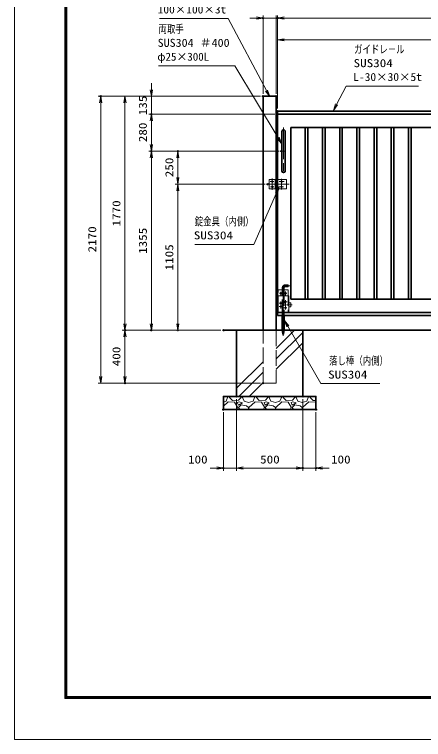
# Model space of a CAD drawing. Units: millimetres at full size, sheet at 1:20. Extents: x -5940 to 5940, y -4200 to 4200.
# Drawn here: x -5940 to -2846, y -4200 to 1285 of the extents above; entities that cross this region are included whole.
import ezdxf
from ezdxf.enums import TextEntityAlignment as Align

# ---------------------------------------------------------------- set-up
doc = ezdxf.new("R2010")
doc.units = ezdxf.units.MM
doc.header["$LTSCALE"] = 20
doc.header["$PDMODE"] = 32
doc.header["$PDSIZE"] = 10
doc.linetypes.add('DASHED', pattern=[7.5, 6, -1.5])
doc.linetypes.add('USER1', pattern=[18, 12, -1.5, 3, -1.5])
for name, color, linetype, lineweight in [('0-0_D-TTL', 7, 'Continuous', 18), ('0-1_軸線', 200, 'USER1', 15), ('0-2_寸法線', 4, 'Continuous', 18), ('0-3_0', 7, 'Continuous', 18), ('0-5_外形線', 7, 'Continuous', 35), ('0-6_隠れ線', 140, 'DASHED', 18), ('0-7_細線', 2, 'Continuous', 35), ('0-C_ハッチング', 253, 'Continuous', 13)]:
    doc.layers.add(name, color=color, linetype=linetype, lineweight=lineweight)
doc.layers.add('0-4_Defpoints', color=7, linetype='Continuous')
doc.styles.add('ＭＳ ゴシック', font='')
doc.styles.get('ＭＳ ゴシック').set_extended_font_data('MS Gothic')

# ---------------------------------------------------------------- blocks, each defined once
blk = doc.blocks.new('_Open')
at = {"layer": '0-3_0'}
blk.add_line((-20, 3.333), (0, 0), dxfattribs=at)
blk.add_lwpolyline([(-20, -3.333), (0, 0), (-20, 0)], dxfattribs=at)
blk = doc.blocks.new('_DOTSMALL')
at = {"layer": '0-3_0'}
for points in [[(0, 0), (-2.5, 0), (-2.48, 0.313)], [(0, 0), (-2.48, -0.313), (-2.5, 0)], [(0, 0), (-2.48, 0.313), (-2.421, 0.622)], [(0, 0), (-2.421, -0.622), (-2.48, -0.313)], [(0, 0), (-2.421, 0.622), (-2.324, 0.92)], [(0, 0), (-2.324, -0.92), (-2.421, -0.622)], [(0, 0), (-2.324, 0.92), (-2.191, 1.204)], [(0, 0), (-2.191, -1.204), (-2.324, -0.92)], [(0, 0), (-2.191, 1.204), (-2.023, 1.469)], [(0, 0), (-2.023, -1.469), (-2.191, -1.204)], [(0, 0), (-2.023, 1.469), (-1.822, 1.711)], [(0, 0), (-1.822, -1.711), (-2.023, -1.469)], [(0, 0), (-1.822, 1.711), (-1.594, 1.926)], [(0, 0), (-1.594, -1.926), (-1.822, -1.711)], [(0, 0), (-1.594, 1.926), (-1.34, 2.111)], [(0, 0), (-1.34, -2.111), (-1.594, -1.926)], [(0, 0), (-1.34, 2.111), (-1.064, 2.262)], [(0, 0), (-1.064, -2.262), (-1.34, -2.111)], [(0, 0), (-1.064, 2.262), (-0.773, 2.378)], [(0, 0), (-0.773, -2.378), (-1.064, -2.262)], [(0, 0), (-0.773, 2.378), (-0.468, 2.456)], [(0, 0), (-0.468, -2.456), (-0.773, -2.378)], [(0, 0), (-0.468, 2.456), (-0.157, 2.495)], [(0, 0), (-0.157, -2.495), (-0.468, -2.456)], [(0, 0), (-0.157, 2.495), (0.157, 2.495)], [(0, 0), (0.157, -2.495), (-0.157, -2.495)], [(0, 0), (0.157, 2.495), (0.468, 2.456)], [(0, 0), (0.468, 2.456), (0.773, 2.378)], [(0, 0), (0.773, 2.378), (1.064, 2.262)], [(0, 0), (1.064, 2.262), (1.34, 2.111)], [(0, 0), (1.34, 2.111), (1.594, 1.926)], [(0, 0), (1.594, 1.926), (1.822, 1.711)], [(0, 0), (1.822, 1.711), (2.023, 1.469)], [(0, 0), (2.023, 1.469), (2.191, 1.204)], [(0, 0), (2.191, 1.204), (2.324, 0.92)], [(0, 0), (2.324, 0.92), (2.421, 0.622)], [(0, 0), (2.421, 0.622), (2.48, 0.313)], [(0, 0), (2.48, 0.313), (2.5, 0)], [(0, 0), (0.468, -2.456), (0.157, -2.495)], [(0, 0), (0.773, -2.378), (0.468, -2.456)], [(0, 0), (1.064, -2.262), (0.773, -2.378)], [(0, 0), (1.34, -2.111), (1.064, -2.262)], [(0, 0), (1.594, -1.926), (1.34, -2.111)], [(0, 0), (1.822, -1.711), (1.594, -1.926)], [(0, 0), (2.023, -1.469), (1.822, -1.711)], [(0, 0), (2.191, -1.204), (2.023, -1.469)], [(0, 0), (2.324, -0.92), (2.191, -1.204)], [(0, 0), (2.421, -0.622), (2.324, -0.92)], [(0, 0), (2.48, -0.313), (2.421, -0.622)], [(0, 0), (2.5, 0), (2.48, -0.313)]]:
    blk.add_solid(points, dxfattribs=at)
blk = doc.blocks.new('S19')
at = {"layer": '0-2_寸法線'}
for points in [[(8829764.4, 2462806.5), (8818837.2, 2462806.5), (8817389.1, 2460018), (8816928.2, 2459130.6)], [(8817241.2, 2460094.8), (8816928.2, 2459130.6), (8817537, 2459941.2)]]:
    blk.add_lwpolyline(points, dxfattribs=at)
at = {"layer": '0-2_寸法線', "color": 254, "style": 'ＭＳ ゴシック'}
for s, width, p in [('ガイドレ－ル', 0.75, (8820034.8, 2467403.3)), ('SUS304', 1.2, (8819953.2, 2465303.3)), ('L-30×30×5t', 1.05, (8819905.2, 2463203.3))]:
    blk.add_text(s, height=1212, dxfattribs=dict(at, width=width)).set_placement(p, align=Align.BOTTOM_LEFT)
blk = doc.blocks.new('S21')
at = {"layer": '0-2_寸法線'}
for points in [[(8790595.3, 2473027.8), (8800994.5, 2473027.8), (8806796.9, 2462110.3), (8807266.2, 2461227.3)], [(8806649.8, 2462032.1), (8807266.2, 2461227.3), (8806944.1, 2462188.6)]]:
    blk.add_lwpolyline(points, dxfattribs=at)
at = {"layer": '0-2_寸法線', "color": 254, "style": 'ＭＳ ゴシック'}
for s, width, p in [('戸当り柱', 0.75, (8790595.3, 2477624.6)), ('SUS304 HL', 1.15, (8790451.3, 2475524.6)), ('100×100×3t', 1.05, (8790307.3, 2473424.6))]:
    blk.add_text(s, height=1212, dxfattribs=dict(at, width=width)).set_placement(p, align=Align.BOTTOM_LEFT)
blk = doc.blocks.new('S22')
at = {"layer": '0-2_寸法線'}
for points in [[(8790448.9, 2465876.9), (8801971.3, 2465876.9), (8808535.1, 2454969.7), (8809050.8, 2454112.9)], [(8808392.3, 2454883.8), (8809050.8, 2454112.9), (8808677.9, 2455055.7)]]:
    blk.add_lwpolyline(points, dxfattribs=at)
at = {"layer": '0-2_寸法線', "color": 254, "style": 'ＭＳ ゴシック'}
for s, width, p in [('両取手', 0.75, (8790448.9, 2470473.8)), ('SUS304 ＃400', 1.1, (8790304.9, 2468373.8))]:
    blk.add_text(s, height=1212, dxfattribs=dict(at, width=width)).set_placement(p, align=Align.BOTTOM_LEFT)
blk.add_text('φ25×300L', height=1212, dxfattribs=at).set_placement((8790247.3, 2466273.8), align=Align.BOTTOM_LEFT)
blk = doc.blocks.new('S23')
at = {"layer": '0-2_寸法線'}
for points in [[(8823911.5, 2417784.4), (8814990.7, 2417784.4), (8810007, 2426453.7), (8809508.6, 2427320.6)], [(8810151.5, 2426536.7), (8809508.6, 2427320.6), (8809862.5, 2426370.6)]]:
    blk.add_lwpolyline(points, dxfattribs=at)
at = {"layer": '0-2_寸法線', "color": 254, "style": 'ＭＳ ゴシック'}
for s, width, p in [('落し棒（内側）', 0.75, (8816250.7, 2420281.2)), ('SUS304', 1.2, (8816106.7, 2418181.2))]:
    blk.add_text(s, height=1212, dxfattribs=dict(at, width=width)).set_placement(p, align=Align.BOTTOM_LEFT)
blk = doc.blocks.new('S24')
at = {"layer": '0-2_寸法線'}
for points in [[(8795916.1, 2438849.7), (8804836.9, 2438849.7), (8808295, 2446637.8), (8808700.8, 2447551.8)], [(8808447.3, 2446570.2), (8808700.8, 2447551.8), (8808142.7, 2446705.5)]]:
    blk.add_lwpolyline(points, dxfattribs=at)
at = {"layer": '0-2_寸法線', "color": 254, "style": 'ＭＳ ゴシック'}
for s, width, p in [('錠金具（内側）', 0.75, (8795916.1, 2441346.5)), ('SUS304', 1.2, (8795772.1, 2439246.5))]:
    blk.add_text(s, height=1212, dxfattribs=dict(at, width=width)).set_placement(p, align=Align.BOTTOM_LEFT)

msp = doc.modelspace()

# ---------------------------------------------------------------- linework, layer by layer
at = {"layer": '0-0_D-TTL'}
for points in [[(-5940, -4200), (5940, -4200), (5940, 4200), (-5940, 4200)], [(-5558.14, 3889.71), (5558.14, 3889.71), (5558.14, -3888.86), (-5558.14, -3888.86)], [(-5554.61, 3886.18), (5554.61, 3886.18), (5554.61, -3885.32), (-5554.61, -3885.32)], [(-5551.07, 3882.64), (5551.07, 3882.64), (5551.07, -3881.79), (-5551.07, -3881.79)], [(-5547.54, 3879.11), (5547.54, 3879.11), (5547.54, -3878.25), (-5547.54, -3878.25)], [(-5544, 3875.57), (5544, 3875.57), (5544, -3874.71), (-5544, -3874.71)]]:
    msp.add_lwpolyline(points, close=True, dxfattribs=at)
at = {"layer": '0-1_軸線'}
for p, q in [((-3904.75, 429.45), (-3904.75, 71.95)), ((-3918.5, 250.7), (-3891, 250.7)), ((-3949.75, 0.7), (-4024.24, 0.7)), ((-3977.22, 20.7), (-4005.43, 20.7)), ((-3989.75, -41.54), (-3989.75, 43.09)), ((-3862.03, 0.7), (-3949.75, 0.7)), ((-3899.65, 20.7), (-3938.43, 20.7)), ((-3919.75, 41.91), (-3919.75, -40.37)), ((-3904.35, -19.3), (-3937.26, -19.3)), ((-3889.75, -766.8), (-3845.4, -766.8)), ((-3924.75, -839.38), (-3924.75, -812.38)), ((-3907.25, -784.3), (-3907.25, -969.3)), ((-3889.75, -837.35), (-3889.75, -811.71)), ((-3935.31, -824.3), (-3878.61, -824.3)), ((-3889.75, -947.37), (-3889.75, -876.5)), ((-3938.01, -924.3), (-3913.03, -924.3)), ((-3937.33, -899.3), (-3912.36, -899.3)), ((-3924.75, -940.62), (-3924.75, -887.3)), ((-3902.24, -889.3), (-3877.94, -889.3)), ((-3882.14, -911.8), (-3838.05, -911.8)), ((-3907.25, -969.3), (-3907.25, -1146.03)), ((-3902.24, -934.3), (-3878.61, -934.3))]:
    msp.add_line(p, q, dxfattribs=at)
msp.add_arc((-3889.75, -784.3), 17.5, 90, 180, dxfattribs=at)
at = {"layer": '0-2_寸法線'}
for p, q in [((-4059.75, 685.7), (-4059.75, 1277.89)), ((-3959.75, 685.7), (-3959.75, 1277.89)), ((-3959.75, 685.7), (-3959.75, 1277.89)), ((-3949.75, 573.2), (-3949.75, 1277.89)), ((-3949.75, 573.2), (-3949.75, 1277.89)), ((-4109.75, 1257.89), (-4159.75, 1257.89)), ((-3959.75, 1257.89), (-4059.75, 1257.89)), ((-3959.75, 1257.89), (-3949.75, 1257.89)), ((-3949.75, 1257.89), (3250.25, 1257.89)), ((-3899.75, 1257.89), (-3849.75, 1257.89)), ((-3949.75, 573.2), (-3949.75, 1112.57)), ((-3949.75, 1092.57), (2050.25, 1092.57)), ((-4904.26, 715.7), (-4904.26, 765.7)), ((-4079.75, 665.7), (-5307.4, 665.7)), ((-5287.4, -1504.3), (-5287.4, 665.7)), ((-4079.75, 665.7), (-5124.26, 665.7)), ((-5104.26, 665.7), (-5104.26, -1104.3)), ((-4079.75, 665.7), (-4924.26, 665.7)), ((-4904.26, 665.7), (-4904.26, 530.7)), ((-3969.75, 530.7), (-4924.26, 530.7)), ((-3969.75, 530.7), (-4924.26, 530.7)), ((-4904.26, 530.7), (-4904.26, 250.7)), ((-4904.26, 480.7), (-4904.26, 430.7)), ((-3938.5, 250.7), (-4924.26, 250.7)), ((-3940.25, 250.7), (-4924.26, 250.7)), ((-4904.26, 250.7), (-4904.26, -1104.3)), ((-3940.25, 250.7), (-4724.26, 250.7)), ((-4704.26, 0.7), (-4704.26, 250.7)), ((-4044.24, 0.7), (-4724.26, 0.7)), ((-4044.24, 0.7), (-4724.26, 0.7)), ((-4704.26, 0.7), (-4704.26, -1104.3)), ((-4378.17, -1104.3), (-5124.26, -1104.3)), ((-4378.17, -1104.3), (-5124.26, -1104.3)), ((-5104.26, -1104.3), (-5104.26, -1504.3)), ((-4378.17, -1104.3), (-4924.26, -1104.3)), ((-4378.17, -1104.3), (-4724.26, -1104.3)), ((-4079.75, -1504.3), (-5307.4, -1504.3)), ((-4079.75, -1504.3), (-5124.26, -1504.3)), ((-4259.75, -1624.3), (-4259.75, -2166.56)), ((-4259.75, -1624.3), (-4259.75, -2166.56)), ((-3759.75, -1624.3), (-3759.75, -2166.56)), ((-3759.75, -1624.3), (-3759.75, -2166.56)), ((-4359.75, -1724.3), (-4359.75, -2166.56)), ((-3659.75, -1724.3), (-3659.75, -2166.56)), ((-4409.75, -2146.56), (-4459.75, -2146.56)), ((-4259.75, -2146.56), (-4359.75, -2146.56)), ((-4259.75, -2146.56), (-3759.75, -2146.56)), ((-4209.75, -2146.56), (-4159.75, -2146.56)), ((-3809.75, -2146.56), (-3859.75, -2146.56)), ((-3759.75, -2146.56), (-3659.75, -2146.56)), ((-3609.75, -2146.56), (-3559.75, -2146.56))]:
    msp.add_line(p, q, dxfattribs=at)
at = {"layer": '0-4_Defpoints'}
for p in [(-4059.75, 1257.89), (-3949.75, 1257.89), (-5287.4, 665.7), (-4059.75, 665.7), (-4059.75, 665.7), (-3959.75, 665.7), (-3949.75, 553.2), (-4904.26, 530.7), (-3949.75, 530.7), (-4904.26, 250.7), (-4704.26, 250.7), (-3920.25, 250.7), (-3918.5, 250.7), (-4024.24, 0.7), (-5104.26, -1104.3), (-4904.26, -1104.3), (-4704.26, -1104.3), (-4358.17, -1104.3), (-5104.26, -1504.3), (-4059.75, -1504.3), (-4259.75, -1604.3), (-3759.75, -1604.3), (-4359.75, -1704.3), (-3659.75, -1704.3), (-4359.75, -2146.56), (-3759.75, -2146.56), (-3659.75, -2146.56)]:
    msp.add_point(p, dxfattribs=at)
at = {"layer": '0-5_外形線'}
for p, q in [((-4059.75, 665.7), (-4059.75, -1104.3)), ((-3959.75, 665.7), (-4059.75, 665.7)), ((-3959.75, -1104.3), (-3959.75, 665.7)), ((2050.25, 553.2), (-3949.75, 553.2)), ((-3949.75, 530.7), (-3949.75, 553.2)), ((-3949.75, 530.7), (2050.25, 530.7)), ((-3949.75, -969.3), (-3949.75, 530.7)), ((-3917.25, 400.7), (-3917.25, 100.7)), ((-3892.25, 400.7), (-3892.25, 100.7)), ((-3849.75, 430.7), (2050.25, 430.7)), ((-3849.75, -869.3), (-3849.75, 430.7)), ((-3739.75, -869.3), (-3739.75, 430.7)), ((-3719.75, -869.3), (-3719.75, 430.7)), ((-3609.75, -869.3), (-3609.75, 430.7)), ((-3589.75, -869.3), (-3589.75, 430.7)), ((-3479.75, -869.3), (-3479.75, 430.7)), ((-3459.75, -869.3), (-3459.75, 430.7)), ((-3349.75, -869.3), (-3349.75, 430.7)), ((-3329.75, -869.3), (-3329.75, 430.7)), ((-3219.75, -869.3), (-3219.75, 430.7)), ((-3199.75, -869.3), (-3199.75, 430.7)), ((-3089.75, -869.3), (-3089.75, 430.7)), ((-3069.75, -869.3), (-3069.75, 430.7)), ((-2959.75, -869.3), (-2959.75, 430.7)), ((-2939.75, -869.3), (-2939.75, 430.7)), ((-3957.75, 35.7), (-3957.75, -34.3)), ((-3949.75, 35.7), (-3957.75, 35.7)), ((-3949.75, -34.3), (-3957.75, -34.3)), ((2050.25, -869.3), (-3849.75, -869.3)), ((-3949.75, -969.3), (2050.25, -969.3)), ((-3949.75, -991.8), (-3949.75, -969.3)), ((-3849.75, -991.8), (-3949.75, -991.8)), ((-3914.75, -1104.3), (-3914.75, -991.8)), ((-3899.75, -1104.3), (-3899.75, -991.8)), ((-3849.75, -991.8), (2050.25, -991.8)), ((-4358.17, -1104.3), (3450.25, -1104.3))]:
    msp.add_line(p, q, dxfattribs=at)
for points in [[(-3949.75, 475.7), (-3959.75, 475.7), (-3959.75, 425.7), (-3949.75, 425.7)], [(-3949.75, -864.3), (-3959.75, -864.3), (-3959.75, -914.3), (-3949.75, -914.3)]]:
    msp.add_lwpolyline(points, close=True, dxfattribs=at)
for centre, start, end in [((-3904.75, 400.7), 0, 180), ((-3904.75, 100.7), 180, 0)]:
    msp.add_arc(centre, 12.5, start, end, dxfattribs=at)
at = {"layer": '0-6_隠れ線'}
for p, q in [((-4012.75, -34.3), (-4012.75, 35.7)), ((-4012.75, 35.7), (-3962.75, 35.7)), ((-3968.75, 35.7), (-3968.75, -34.3)), ((-3962.75, 35.7), (-3962.75, -34.3)), ((-3882.75, 35.7), (-3949.75, 35.7)), ((-3948.75, 35.7), (-3948.75, -34.3)), ((-3882.75, 35.7), (-3882.75, -34.3)), ((-3962.75, -34.3), (-4012.75, -34.3)), ((-3977.22, -19.3), (-4004.26, -19.3)), ((-3882.75, -34.3), (-3949.75, -34.3)), ((-3869.75, -759.3), (-3889.75, -759.3)), ((-3869.75, -759.3), (-3869.75, -774.3)), ((-3944.75, -969.3), (-3944.75, -799.3)), ((-3944.75, -799.3), (-3869.75, -799.3)), ((-3914.75, -784.3), (-3914.75, -799.3)), ((-3914.75, -991.8), (-3914.75, -799.3)), ((-3899.75, -784.3), (-3899.75, -799.3)), ((-3899.75, -799.3), (-3899.75, -991.8)), ((-3869.75, -774.3), (-3889.75, -774.3)), ((-3869.75, -799.3), (-3869.75, -969.3)), ((-3944.75, -844.3), (-3869.75, -844.3)), ((-3869.75, -844.3), (-3864.75, -844.3)), ((-3864.75, -844.3), (-3864.75, -969.3)), ((-3864.75, -896.8), (-3849.75, -896.8)), ((-3849.75, -926.8), (-3864.75, -926.8)), ((-3849.75, -896.8), (-3849.75, -926.8)), ((-4059.75, -1504.3), (-4059.75, -1104.3)), ((-3959.75, -1104.3), (-3959.75, -1504.3)), ((-3914.75, -1114.3), (-3914.75, -1104.3)), ((-3899.75, -1114.3), (-3914.75, -1114.3)), ((-3914.75, -1114.3), (-3912.25, -1134.3)), ((-3912.25, -1134.3), (-3902.25, -1134.3)), ((-3902.25, -1134.3), (-3899.75, -1114.3)), ((-3899.75, -1114.3), (-3899.75, -1104.3)), ((-4059.75, -1504.3), (-3959.75, -1504.3))]:
    msp.add_line(p, q, dxfattribs=at)
for centre in [(-3989.75, 20.7), (-3919.75, 20.7), (-3989.75, -19.3), (-3919.75, -19.3), (-3924.75, -824.3), (-3889.75, -824.3), (-3924.75, -899.3), (-3924.75, -924.3), (-3889.75, -889.3), (-3889.75, -934.3)]:
    msp.add_circle(centre, 5, dxfattribs=at)
for radius in [25, 10]:
    msp.add_arc((-3889.75, -784.3), radius, 90, 180, dxfattribs=at)
at = {"layer": '0-7_細線'}
for p, q in [((-4259.75, -1604.3), (-4259.75, -1104.3)), ((-3759.75, -1604.3), (-3759.75, -1104.3)), ((-3759.75, -1604.3), (-4259.75, -1604.3))]:
    msp.add_line(p, q, dxfattribs=at)
msp.add_lwpolyline([(-4359.75, -1704.3), (-3659.75, -1704.3), (-3659.75, -1604.3), (-4359.75, -1604.3)], close=True, dxfattribs=at)
at = {"layer": '0-C_ハッチング'}
for p, q in [((-3959.75, -1242.25), (-3821.8, -1104.3)), ((-3959.75, -1320.82), (-3759.75, -1120.82)), ((-3959.75, -1399.4), (-3759.75, -1199.4)), ((-4259.75, -1542.25), (-4059.75, -1342.25)), ((-4243.22, -1604.3), (-4059.75, -1420.82)), ((-4164.65, -1604.3), (-4059.75, -1499.4)), ((-4359.75, -1646.94), (-4337.69, -1640.45)), ((-4323.46, -1644.52), (-4359.75, -1677.64)), ((-4337.69, -1640.45), (-4327.53, -1612.01)), ((-4331.08, -1604.3), (-4327.53, -1612.01)), ((-4274.7, -1648.58), (-4323.46, -1644.52)), ((-4313.3, -1612.01), (-4310.41, -1604.3)), ((-4290.95, -1636.39), (-4313.3, -1612.01)), ((-4244.22, -1632.33), (-4290.95, -1636.39)), ((-4240.15, -1644.52), (-4254.38, -1650.61)), ((-4225.93, -1612.01), (-4244.22, -1632.33)), ((-4215.77, -1652.65), (-4240.15, -1644.52)), ((-4225.93, -1612.01), (-4227.47, -1604.3)), ((-4215.77, -1612.01), (-4203.58, -1640.45)), ((-4213.74, -1612.01), (-4210.43, -1604.3)), ((-4203.58, -1640.45), (-4169.03, -1650.61)), ((-4169.03, -1650.61), (-4134.49, -1640.45)), ((-4120.26, -1644.52), (-4167, -1687.19)), ((-4134.49, -1640.45), (-4124.33, -1612.01)), ((-4127.88, -1604.3), (-4124.33, -1612.01)), ((-4071.5, -1648.58), (-4120.26, -1644.52)), ((-4110.1, -1612.01), (-4107.21, -1604.3)), ((-4087.75, -1636.39), (-4110.1, -1612.01)), ((-4041.02, -1632.33), (-4087.75, -1636.39)), ((-4036.95, -1644.52), (-4051.18, -1650.61)), ((-4022.73, -1612.01), (-4041.02, -1632.33)), ((-4012.57, -1652.65), (-4036.95, -1644.52)), ((-4022.73, -1612.01), (-4024.27, -1604.3)), ((-4012.57, -1612.01), (-4000.38, -1640.45)), ((-4010.54, -1612.01), (-4007.23, -1604.3)), ((-4000.38, -1640.45), (-3965.83, -1650.61)), ((-3965.83, -1650.61), (-3931.29, -1640.45)), ((-3917.06, -1644.52), (-3963.8, -1687.19)), ((-3931.29, -1640.45), (-3921.13, -1612.01)), ((-3924.68, -1604.3), (-3921.13, -1612.01)), ((-3868.3, -1648.58), (-3917.06, -1644.52)), ((-3906.9, -1612.01), (-3904.01, -1604.3)), ((-3884.55, -1636.39), (-3906.9, -1612.01)), ((-3837.82, -1632.33), (-3884.55, -1636.39)), ((-3833.75, -1644.52), (-3847.98, -1650.61)), ((-3819.53, -1612.01), (-3837.82, -1632.33)), ((-3809.37, -1652.65), (-3833.75, -1644.52)), ((-3819.53, -1612.01), (-3821.07, -1604.3)), ((-3809.37, -1612.01), (-3797.18, -1640.45)), ((-3807.34, -1612.01), (-3804.03, -1604.3)), ((-3797.18, -1640.45), (-3762.63, -1650.61)), ((-3762.63, -1650.61), (-3728.09, -1640.45)), ((-3713.86, -1644.52), (-3760.6, -1687.19)), ((-3728.09, -1640.45), (-3717.93, -1612.01)), ((-3721.48, -1604.3), (-3717.93, -1612.01)), ((-3665.1, -1648.58), (-3713.86, -1644.52)), ((-3703.7, -1612.01), (-3700.81, -1604.3)), ((-3681.35, -1636.39), (-3703.7, -1612.01)), ((-3659.75, -1634.51), (-3681.35, -1636.39)), ((-4252.34, -1685.16), (-4274.7, -1648.58)), ((-4258.47, -1704.3), (-4252.34, -1685.16)), ((-4254.38, -1650.61), (-4246.25, -1670.93)), ((-4246.25, -1670.93), (-4215.77, -1652.65)), ((-4225.93, -1668.9), (-4246.25, -1689.22)), ((-4246.25, -1689.22), (-4236.2, -1704.3)), ((-4185.29, -1675), (-4225.93, -1668.9)), ((-4169.03, -1689.22), (-4185.29, -1675)), ((-4169.03, -1701.41), (-4169.03, -1689.22)), ((-4167, -1687.19), (-4167.81, -1704.3)), ((-4049.14, -1685.16), (-4071.5, -1648.58)), ((-4055.27, -1704.3), (-4049.14, -1685.16)), ((-4051.18, -1650.61), (-4043.05, -1670.93)), ((-4043.05, -1670.93), (-4012.57, -1652.65)), ((-4022.73, -1668.9), (-4043.05, -1689.22)), ((-4043.05, -1689.22), (-4033, -1704.3)), ((-3982.09, -1675), (-4022.73, -1668.9)), ((-3965.83, -1689.22), (-3982.09, -1675)), ((-3965.83, -1701.41), (-3965.83, -1689.22)), ((-3963.8, -1687.19), (-3964.61, -1704.3)), ((-3845.94, -1685.16), (-3868.3, -1648.58)), ((-3852.07, -1704.3), (-3845.94, -1685.16)), ((-3847.98, -1650.61), (-3839.85, -1670.93)), ((-3839.85, -1670.93), (-3809.37, -1652.65)), ((-3819.53, -1668.9), (-3839.85, -1689.22)), ((-3839.85, -1689.22), (-3829.8, -1704.3)), ((-3778.89, -1675), (-3819.53, -1668.9)), ((-3762.63, -1689.22), (-3778.89, -1675)), ((-3762.63, -1701.41), (-3762.63, -1689.22)), ((-3760.6, -1687.19), (-3761.41, -1704.3)), ((-3659.75, -1657.34), (-3665.1, -1648.58)), ((-4170.64, -1704.3), (-4169.03, -1701.41)), ((-3967.44, -1704.3), (-3965.83, -1701.41)), ((-3764.24, -1704.3), (-3762.63, -1701.41))]:
    msp.add_line(p, q, dxfattribs=at)

# ---------------------------------------------------------------- block references
at = {"layer": '0-2_寸法線'}
for name, p, xscale, yscale in [('S21', (-444372.3, -122396.89), 0.05, 0.05), ('_Open', (-4059.75, 1257.89), 2.5, 2.5), ('_DOTSMALL', (-3959.75, 1257.89), 2.5, 2.5), ('S22', (-444372.3, -122396.89), 0.05, 0.05), ('S19', (-444372.3, -122396.89), 0.05, 0.05), ('S24', (-444372.3, -122396.89), 0.05, 0.05), ('S23', (-444372.3, -122396.89), 0.05, 0.05), ('_Open', (-4359.75, -2146.56), 2.5, 2.5), ('_Open', (-3759.75, -2146.56), 2.5, 2.5), ('_Open', (-3759.75, -2146.56), 2.5, 2.5)]:
    msp.add_blockref(name, p, dxfattribs=dict(at, xscale=xscale, yscale=yscale))
at = {"layer": '0-2_寸法線', "xscale": 2.5, "yscale": 2.5}
for name, p, rotation in [('_DOTSMALL', (-3959.75, 1257.89), 180), ('_Open', (-3949.75, 1257.89), 180), ('_Open', (-3949.75, 1257.89), 180), ('_Open', (-3949.75, 1092.57), 180), ('_Open', (-4904.26, 665.7), 270), ('_Open', (-5287.4, 665.7), 90), ('_Open', (-5104.26, 665.7), 90), ('_Open', (-4904.26, 530.7), 90), ('_Open', (-4904.26, 530.7), 90), ('_Open', (-4904.26, 250.7), 270), ('_Open', (-4904.26, 250.7), 90), ('_Open', (-4704.26, 250.7), 90), ('_Open', (-4704.26, 0.7), 270), ('_Open', (-4704.26, 0.7), 90), ('_Open', (-5104.26, -1104.3), 270), ('_Open', (-4904.26, -1104.3), 270), ('_Open', (-4704.26, -1104.3), 270), ('_Open', (-5104.26, -1104.3), 90), ('_Open', (-5287.4, -1504.3), 270), ('_Open', (-5104.26, -1504.3), 270), ('_Open', (-4259.75, -2146.56), 180), ('_Open', (-4259.75, -2146.56), 180), ('_Open', (-3659.75, -2146.56), 180)]:
    msp.add_blockref(name, p, dxfattribs=dict(at, rotation=rotation))

# ---------------------------------------------------------------- texts
at = {"layer": '0-2_寸法線', "color": 254, "style": 'ＭＳ ゴシック', "width": 1.2}
for s, p in [('135', (-4920.61, 522.6)), ('280', (-4920.61, 318.7)), ('250', (-4720.61, 53.7)), ('1770', (-5120.61, -318.9)), ('2170', (-5303.74, -515.3)), ('1355', (-4920.61, -526.4)), ('1105', (-4720.61, -651.4)), ('400', (-5120.61, -1376.3))]:
    msp.add_text(s, height=60.56, rotation=90, dxfattribs=at).set_placement(p, align=Align.BOTTOM_LEFT)
for s, p in [('100', (-4627.26, -2130.22)), ('500', (-4081.75, -2130.22)), ('100', (-3545.33, -2130.22))]:
    msp.add_text(s, height=60.56, dxfattribs=at).set_placement(p, align=Align.BOTTOM_LEFT)

doc.saveas('drawing.dxf')
